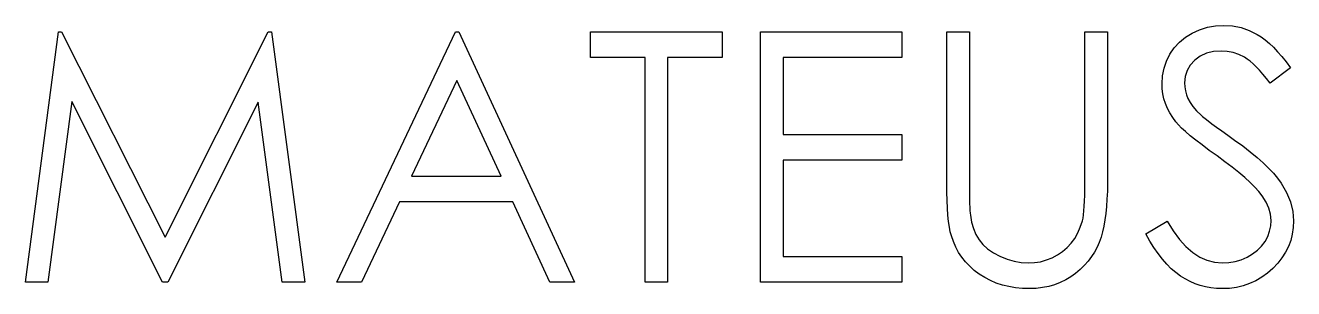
# Model space of a CAD drawing. Header units: millimetres. Extents: x 0.3 to 18, y -0.1 to 3.6.
import ezdxf

# ---------------------------------------------------------------- set-up
doc = ezdxf.new("R2010")
doc.units = ezdxf.units.MM

msp = doc.modelspace()

# ---------------------------------------------------------------- linework, layer by layer
at = {"color": 7, "linetype": 'Continuous', "flags": 128}
for points in [[(15.929, 0.675), (16.225, 0.853), (16.225, 0.853), (16.31, 0.716), (16.398, 0.597), (16.489, 0.497), (16.584, 0.415), (16.681, 0.351), (16.782, 0.306), (16.887, 0.278), (16.994, 0.269), (16.994, 0.269), (17.086, 0.274), (17.175, 0.29), (17.261, 0.315), (17.344, 0.351), (17.421, 0.395), (17.489, 0.447), (17.546, 0.505), (17.594, 0.57), (17.631, 0.64), (17.658, 0.712), (17.674, 0.786), (17.679, 0.862), (17.679, 0.862), (17.672, 0.949), (17.648, 1.036), (17.609, 1.121), (17.554, 1.206), (17.554, 1.206), (17.506, 1.266), (17.45, 1.328), (17.384, 1.393), (17.31, 1.462), (17.227, 1.533), (17.135, 1.607), (17.033, 1.684), (16.923, 1.764), (16.923, 1.764), (16.813, 1.843), (16.714, 1.918), (16.626, 1.986), (16.549, 2.048), (16.483, 2.105), (16.427, 2.155), (16.383, 2.201), (16.349, 2.24), (16.349, 2.24), (16.304, 2.302), (16.264, 2.366), (16.23, 2.43), (16.203, 2.497), (16.181, 2.563), (16.166, 2.632), (16.157, 2.702), (16.154, 2.773), (16.154, 2.773), (16.161, 2.884), (16.182, 2.99), (16.216, 3.091), (16.265, 3.187), (16.326, 3.276), (16.399, 3.355), (16.483, 3.423), (16.577, 3.482), (16.68, 3.529), (16.788, 3.563), (16.9, 3.583), (17.016, 3.59), (17.016, 3.59), (17.14, 3.582), (17.26, 3.558), (17.374, 3.518), (17.486, 3.463), (17.541, 3.428), (17.597, 3.386), (17.654, 3.338), (17.711, 3.283), (17.769, 3.222), (17.828, 3.154), (17.888, 3.079), (17.949, 2.997), (17.949, 2.997), (17.665, 2.782), (17.665, 2.782), (17.613, 2.848), (17.563, 2.908), (17.515, 2.962), (17.469, 3.009), (17.426, 3.051), (17.384, 3.088), (17.343, 3.119), (17.305, 3.143), (17.229, 3.182), (17.15, 3.209), (17.067, 3.225), (16.981, 3.231), (16.981, 3.231), (16.873, 3.223), (16.776, 3.199), (16.689, 3.159), (16.612, 3.102), (16.549, 3.035), (16.504, 2.96), (16.477, 2.877), (16.468, 2.788), (16.468, 2.788), (16.471, 2.732), (16.481, 2.676), (16.495, 2.621), (16.517, 2.568), (16.547, 2.513), (16.587, 2.456), (16.638, 2.397), (16.699, 2.335), (16.699, 2.335), (16.722, 2.315), (16.755, 2.288), (16.798, 2.256), (16.852, 2.215), (16.916, 2.168), (16.99, 2.115), (17.074, 2.054), (17.169, 1.987), (17.169, 1.987), (17.283, 1.904), (17.387, 1.823), (17.482, 1.744), (17.567, 1.668), (17.644, 1.594), (17.711, 1.523), (17.769, 1.453), (17.818, 1.386), (17.895, 1.254), (17.949, 1.122), (17.982, 0.99), (17.994, 0.857), (17.994, 0.857), (17.989, 0.764), (17.975, 0.672), (17.953, 0.585), (17.921, 0.5), (17.88, 0.418), (17.83, 0.339), (17.771, 0.264), (17.702, 0.192), (17.627, 0.126), (17.548, 0.069), (17.466, 0.02), (17.379, -0.019), (17.289, -0.05), (17.194, -0.072), (17.096, -0.086), (16.994, -0.09), (16.994, -0.09), (16.915, -0.087), (16.837, -0.079), (16.761, -0.065), (16.687, -0.046), (16.616, -0.021), (16.546, 0.009), (16.478, 0.045), (16.411, 0.086), (16.347, 0.134), (16.284, 0.189), (16.221, 0.252), (16.16, 0.322), (16.101, 0.399), (16.042, 0.484), (15.986, 0.576), (15.929, 0.675)], [(0.269, 0), (0.731, 3.5), (0.731, 3.5), (0.776, 3.5), (0.776, 3.5), (2.221, 0.628), (2.221, 0.628), (3.663, 3.5), (3.663, 3.5), (3.708, 3.5), (3.708, 3.5), (4.173, 0), (4.173, 0), (3.858, 0), (3.858, 0), (3.522, 2.518), (3.522, 2.518), (2.259, 0), (2.259, 0), (2.188, 0), (2.188, 0), (0.92, 2.524), (0.92, 2.524), (0.585, 0), (0.585, 0), (0.269, 0)], [(6.327, 3.5), (7.942, 0), (7.942, 0), (7.601, 0), (7.601, 0), (7.083, 1.122), (7.083, 1.122), (5.497, 1.122), (5.497, 1.122), (4.965, 0), (4.965, 0), (4.622, 0), (4.622, 0), (6.282, 3.5), (6.282, 3.5), (6.327, 3.5)], [(8.167, 3.141), (8.167, 3.5), (8.167, 3.5), (10.006, 3.5), (10.006, 3.5), (10.006, 3.141), (10.006, 3.141), (9.244, 3.141), (9.244, 3.141), (9.244, 0), (9.244, 0), (8.929, 0), (8.929, 0), (8.929, 3.141), (8.929, 3.141), (8.167, 3.141)], [(10.545, 3.5), (12.519, 3.5), (12.519, 3.5), (12.519, 3.141), (12.519, 3.141), (10.859, 3.141), (10.859, 3.141), (10.859, 2.064), (10.859, 2.064), (12.519, 2.064), (12.519, 2.064), (12.519, 1.705), (12.519, 1.705), (10.859, 1.705), (10.859, 1.705), (10.859, 0.359), (10.859, 0.359), (12.519, 0.359), (12.519, 0.359), (12.519, 0), (12.519, 0), (10.545, 0), (10.545, 0), (10.545, 3.5)], [(13.147, 3.5), (13.462, 3.5), (13.462, 3.5), (13.462, 1.403), (13.462, 1.403), (13.462, 1.314), (13.462, 1.234), (13.464, 1.162), (13.465, 1.1), (13.467, 1.046), (13.469, 1.001), (13.472, 0.965), (13.476, 0.937), (13.476, 0.937), (13.493, 0.839), (13.519, 0.749), (13.554, 0.667), (13.597, 0.594), (13.651, 0.528), (13.717, 0.467), (13.797, 0.412), (13.889, 0.362), (13.988, 0.322), (14.087, 0.292), (14.186, 0.275), (14.286, 0.269), (14.286, 0.269), (14.372, 0.274), (14.456, 0.287), (14.538, 0.311), (14.618, 0.342), (14.695, 0.383), (14.764, 0.43), (14.827, 0.484), (14.884, 0.545), (14.934, 0.613), (14.977, 0.689), (15.012, 0.771), (15.041, 0.86), (15.041, 0.86), (15.05, 0.897), (15.057, 0.943), (15.063, 0.998), (15.068, 1.061), (15.072, 1.134), (15.075, 1.215), (15.076, 1.305), (15.077, 1.403), (15.077, 1.403), (15.077, 3.5), (15.077, 3.5), (15.391, 3.5), (15.391, 3.5), (15.391, 1.386), (15.391, 1.386), (15.39, 1.272), (15.385, 1.163), (15.378, 1.059), (15.369, 0.962), (15.356, 0.87), (15.341, 0.784), (15.323, 0.703), (15.302, 0.628), (15.277, 0.557), (15.247, 0.488), (15.211, 0.421), (15.169, 0.358), (15.122, 0.295), (15.069, 0.236), (15.011, 0.179), (14.947, 0.124), (14.879, 0.074), (14.808, 0.031), (14.732, -0.006), (14.653, -0.036), (14.571, -0.06), (14.486, -0.076), (14.396, -0.086), (14.304, -0.09), (14.304, -0.09), (14.203, -0.086), (14.106, -0.077), (14.013, -0.061), (13.923, -0.039), (13.837, -0.011), (13.755, 0.024), (13.676, 0.065), (13.601, 0.112), (13.531, 0.165), (13.467, 0.222), (13.409, 0.283), (13.357, 0.348), (13.311, 0.416), (13.272, 0.49), (13.238, 0.567), (13.21, 0.649), (13.21, 0.649), (13.195, 0.705), (13.182, 0.771), (13.172, 0.848), (13.163, 0.935), (13.157, 1.033), (13.152, 1.14), (13.148, 1.258), (13.147, 1.386), (13.147, 1.386), (13.147, 3.5)], [(6.301, 2.818), (5.667, 1.481), (5.667, 1.481), (6.918, 1.481), (6.918, 1.481), (6.301, 2.818)]]:
    msp.add_lwpolyline(points, dxfattribs=at)

doc.saveas('drawing.dxf')
